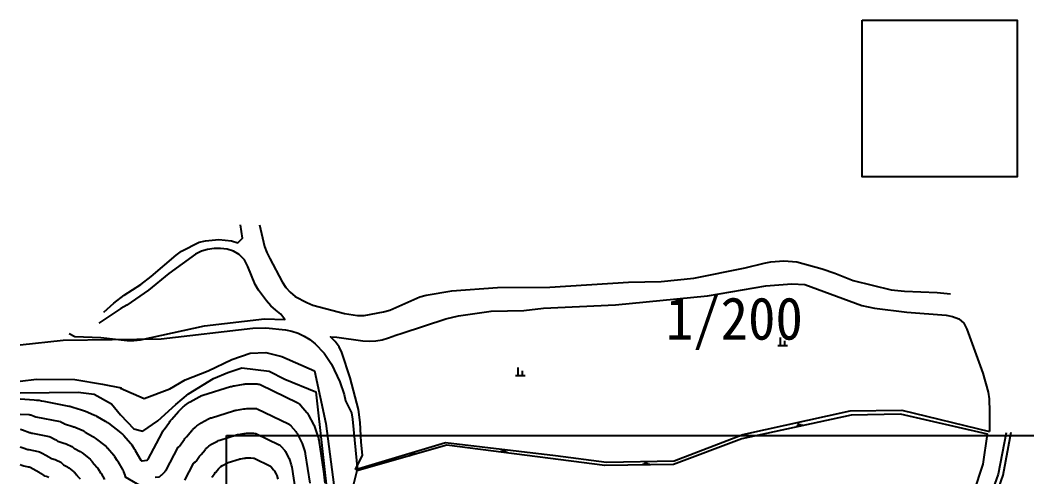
# Model space of a CAD drawing. Extents: x -24986 to -24513, y 27940 to 28142.
# Drawn here: x -24752.6 to -24594.4, y 28069.8 to 28141.6 of the extents above; entities that cross this region are included whole.
import ezdxf
from ezdxf.enums import TextEntityAlignment as Align

# ---------------------------------------------------------------- set-up
doc = ezdxf.new("R2010")
doc.units = 0
doc.header["$MEASUREMENT"] = 0
for name, color, linetype in [('TX-LINE', 2, 'CONTINUOUS'), ('TZ-BASE', 253, 'CONTINUOUS'), ('TZ-TEX2', 3, 'CONTINUOUS'), ('TZ-TEXT', 6, 'CONTINUOUS')]:
    doc.layers.add(name, color=color, linetype=linetype)
doc.layers.add('TX-PAPR', color=2, linetype='CONTINUOUS', plot=False)
doc.styles.get("Standard").update_dxf_attribs({"font": 'GulimChe.ttf'})

msp = doc.modelspace()

# ---------------------------------------------------------------- linework, layer by layer
at = {"layer": 'TX-PAPR'}
msp.add_lwpolyline([(-24720.15, 28076.3), (-24560.95, 28076.3), (-24560.95, 27973.1), (-24720.15, 27973.1)], close=True, dxfattribs=at)
at = {"layer": 'TZ-BASE'}
for points in [[(-24739.44, 28095.7), (-24737.89, 28097.1), (-24736.26, 28098.36), (-24733.62, 28100.02), (-24731.99, 28101.28), (-24728.08, 28104.65), (-24727.23, 28105.27), (-24724.48, 28106.71), (-24723.47, 28106.91), (-24721.4, 28107.1), (-24719.38, 28106.88), (-24718.39, 28106.61), (-24717.66, 28107.35), (-24717.79, 28108.38), (-24717.97, 28109.4)], [(-24715, 28109.4), (-24714.19, 28106.02), (-24713.81, 28105.06), (-24713.37, 28104.12), (-24711.4, 28100.47), (-24710.85, 28099.59), (-24710.15, 28098.83), (-24709.37, 28098.17), (-24707.56, 28097.19), (-24706.61, 28096.81), (-24701.64, 28095.49), (-24699.56, 28095.17), (-24698.54, 28095.16), (-24695.5, 28095.76), (-24694.52, 28096.03), (-24689.8, 28098.08), (-24688.81, 28098.35), (-24684.78, 28099.07), (-24677.56, 28099.56), (-24669.37, 28099.64), (-24657, 28100.42), (-24651.88, 28100.49), (-24646.74, 28101.06), (-24638.65, 28102.65), (-24635.67, 28103.42), (-24634.66, 28103.58), (-24632.6, 28103.74), (-24630.54, 28103.58), (-24626.56, 28102.51), (-24624.59, 28101.82), (-24621.71, 28100.66), (-24615.73, 28099.19), (-24613.64, 28098.97), (-24608.5, 28098.79), (-24606.41, 28098.57)], [(-24744.89, 28092.33), (-24743.98, 28091.86), (-24739.9, 28091.73), (-24735.76, 28091.25), (-24734.74, 28091.24), (-24733.7, 28091.33), (-24723.61, 28093.56), (-24714.21, 28094.63), (-24710.98, 28094.55), (-24711.61, 28095.37), (-24712.43, 28096.01), (-24713.21, 28096.7), (-24713.91, 28097.46), (-24715.13, 28099.13), (-24715.65, 28100.04), (-24716.81, 28102.89), (-24717.35, 28103.9), (-24718.18, 28104.74), (-24719.07, 28105.28), (-24720.06, 28105.59), (-24721.11, 28105.7), (-24722.13, 28105.71), (-24723.14, 28105.55), (-24724.12, 28105.28), (-24725.06, 28104.8), (-24729.24, 28101.77), (-24732.42, 28099.14), (-24735.85, 28096.78), (-24736.76, 28096.27), (-24740.21, 28093.98)], [(-24699.92, 28070.95), (-24699.92, 28070.95), (-24699.92, 28070.95), (-24698.78, 28073.19), (-24699, 28075.26), (-24699.15, 28078.34), (-24699.44, 28080.39), (-24700.75, 28085.37), (-24702.03, 28089.33), (-24702.47, 28090.26), (-24703.1, 28091.08), (-24703.84, 28091.81), (-24702.82, 28091.77), (-24698.76, 28091.16), (-24697.74, 28091.12), (-24696.71, 28091.18), (-24695.71, 28091.34), (-24694.72, 28091.65), (-24693.58, 28092.1), (-24692.59, 28092.41), (-24685.7, 28094.64), (-24683.7, 28095.14), (-24678.58, 28095.85), (-24673.45, 28095.98), (-24670.34, 28096.3), (-24659.03, 28096.82), (-24644.58, 28098.27), (-24635.44, 28099.81), (-24631.31, 28100.15), (-24629.28, 28100.04), (-24620.35, 28096.76), (-24618.36, 28096.31), (-24613.27, 28095.69), (-24607.08, 28095.23), (-24606.08, 28095.02), (-24605.1, 28094.64), (-24604.31, 28093.98), (-24603.84, 28093.04), (-24601.31, 28086.08), (-24600.5, 28083.1), (-24600.34, 28082.09), (-24600.29, 28080.04), (-24600.27, 28076.95)], [(-24752.6, 28090.54), (-24745.82, 28091.3), (-24730.45, 28091.5), (-24716.04, 28093.19), (-24713.99, 28093.21), (-24710.89, 28092.91), (-24709.89, 28092.7), (-24708.9, 28092.39), (-24707.96, 28091.91), (-24707.06, 28091.37), (-24706.24, 28090.74), (-24704.8, 28089.25), (-24703.65, 28087.53), (-24702.35, 28084.72), (-24701.68, 28082.74), (-24701.48, 28081.73), (-24700.55, 28079.89), (-24700.35, 28078.88), (-24699.6, 28070.76)], [(-24633.14, 28090.46), (-24633.14, 28091.71)], [(-24632.44, 28090.46), (-24632.44, 28091.21)], [(-24633.54, 28090.46), (-24632.04, 28090.46)], [(-24752.6, 28084.86), (-24750.05, 28085.14), (-24743.98, 28085.12), (-24739.67, 28084.39), (-24736.73, 28083.81), (-24736.83, 28083.73), (-24733.1, 28082.14), (-24729.1, 28083.64), (-24726.66, 28085.08), (-24723.06, 28086.45), (-24719.34, 28088.26), (-24716.46, 28089.25), (-24714.01, 28089.33), (-24711.5, 28088.74), (-24706.35, 28086.45), (-24704.56, 28078.19), (-24700.07, 28043.68), (-24699.37, 28042.93), (-24699.1, 28041.94), (-24699.06, 28038.19)], [(-24752.6, 28083.01), (-24743.48, 28083.13), (-24740.98, 28082.78), (-24738.24, 28081.28), (-24736.81, 28079.53), (-24734.72, 28077.36), (-24733.34, 28076.97), (-24730.95, 28078.61), (-24728.12, 28081.19), (-24726.16, 28082.83), (-24722.2, 28085.24), (-24719.97, 28086.2), (-24717.74, 28086.96), (-24713.44, 28086.43), (-24710.98, 28085.16), (-24706.13, 28083.15), (-24703.07, 28055.96), (-24701.98, 28037.77)], [(-24674.35, 28085.72), (-24674.35, 28086.97)], [(-24673.65, 28085.72), (-24673.65, 28086.47)], [(-24674.75, 28085.72), (-24673.25, 28085.72)], [(-24559.1, 28083.2), (-24543.08, 28077.94), (-24543.85, 28048.48), (-24543.99, 28044.3), (-24546.48, 28042.86), (-24555.78, 28041.76), (-24563.55, 28041.16), (-24571.46, 28043.34), (-24587.34, 28049.74), (-24596.3, 28055.44), (-24600.25, 28059.95), (-24600.78, 28062.47), (-24598.11, 28070.08), (-24596.87, 28076.82)], [(-24699.92, 28070.95), (-24685.76, 28075.19), (-24668.45, 28073.14), (-24660.48, 28072.09), (-24649.82, 28072.33), (-24639.05, 28076.48), (-24622.15, 28080.16), (-24614.05, 28080.28), (-24600.27, 28076.95)], [(-24598.24, 28052.93), (-24603.48, 28058.94), (-24604.23, 28062.72), (-24601.25, 28071.79), (-24600.58, 28076.53), (-24614.24, 28079.66), (-24622.02, 28079.51), (-24639.21, 28075.8), (-24649.92, 28071.74), (-24660.7, 28071.58), (-24685.57, 28074.8), (-24699.67, 28070.74), (-24700.96, 28065.71), (-24698.71, 28057.35), (-24697.8, 28042.51), (-24698.17, 28037.15), (-24692.38, 28037.15), (-24684.45, 28012.14), (-24628.21, 28011.53)], [(-24630.26, 28077.99), (-24630.34, 28078.37)], [(-24629.6, 28077.93), (-24630.7, 28077.68)], [(-24629.85, 28077.98), (-24630.54, 28077.83)], [(-24630.05, 28078.04), (-24630.44, 28077.96)], [(-24597.68, 28076.71), (-24598.93, 28070.23), (-24601.68, 28062.44), (-24600.96, 28059.56), (-24596.64, 28054.8), (-24587.49, 28049.01), (-24571.08, 28042.54), (-24565.32, 28040.9), (-24563.55, 28041.16)], [(-24691.11, 28073.43), (-24691.14, 28073.58)], [(-24676.03, 28073.65), (-24677.15, 28073.77)], [(-24676.25, 28073.77), (-24676.95, 28073.86)], [(-24676.41, 28073.89), (-24676.81, 28073.95)], [(-24676.63, 28073.92), (-24676.59, 28074.09)], [(-24690.44, 28073.41), (-24691.52, 28073.08)], [(-24690.7, 28073.44), (-24691.38, 28073.24)], [(-24690.9, 28073.48), (-24691.28, 28073.38)], [(-24654.3, 28071.97), (-24654.32, 28072.22)], [(-24653.66, 28071.77), (-24654.79, 28071.74)], [(-24653.9, 28071.87), (-24654.61, 28071.86)], [(-24654.08, 28071.96), (-24654.48, 28071.97)]]:
    msp.add_lwpolyline(points, dxfattribs=at)
for points in [[(-24752.6, 28082.06), (-24750.39, 28081.91, -0.031), (-24748.88, 28081.71), (-24744.92, 28080.93, -0.028), (-24744.32, 28080.78), (-24742.93, 28080.34, -0.026), (-24742.35, 28080.13), (-24741.03, 28079.56, -0.026), (-24740.48, 28079.28), (-24739.22, 28078.57, -0.038), (-24738.7, 28078.23), (-24736.77, 28076.72, -0.045), (-24736.32, 28076.29), (-24735.26, 28075.1, -0.041), (-24735.07, 28074.85), (-24734.68, 28074.23, -0.011), (-24734.52, 28073.97), (-24733.64, 28072.42, 0.314), (-24733.42, 28072.31), (-24732.71, 28072.43, 0.235), (-24732.49, 28072.59), (-24730.3, 28076.73, -0.036), (-24729.98, 28077.25), (-24729.14, 28078.4, -0.022), (-24728.76, 28078.88), (-24727.7, 28080.09, -0.026), (-24727.49, 28080.31), (-24726.96, 28080.8, -0.023), (-24726.72, 28081), (-24726.15, 28081.44, -0.04), (-24725.89, 28081.61), (-24724.46, 28082.38, -0.048), (-24723.88, 28082.63), (-24719.53, 28083.99, -0.035), (-24718.93, 28084.13), (-24717.52, 28084.36, -0.038), (-24716.92, 28084.42), (-24715.48, 28084.43, -0.116), (-24714.9, 28084.3), (-24708.97, 28081.42, -0.107), (-24708.49, 28081.04), (-24707.56, 28079.91, -0.05), (-24707.22, 28079.4), (-24706.54, 28078.13, -0.041), (-24706.3, 28077.57), (-24705.82, 28076.17, -0.045), (-24705.68, 28075.57), (-24704.95, 28070.66, -0.012), (-24704.72, 28068.82)], [(-24731.38, 28069.73), (-24730.75, 28069.83, 0.13), (-24730.64, 28069.88), (-24730.42, 28070.06, 0.025), (-24730.33, 28070.14), (-24729.81, 28070.65, 0.033), (-24729.77, 28070.7), (-24729.68, 28070.81, 0.043), (-24729.65, 28070.86), (-24727.76, 28074.45, -0.108), (-24727.72, 28074.5), (-24727.61, 28074.58, 0.071), (-24727.56, 28074.63), (-24726.77, 28075.72, -0.022), (-24726.46, 28076.1), (-24725.61, 28077.07, -0.026), (-24725.44, 28077.25), (-24725.02, 28077.64, -0.023), (-24724.83, 28077.8), (-24724.37, 28078.16, -0.04), (-24724.16, 28078.29), (-24723.02, 28078.91, -0.048), (-24722.55, 28079.1), (-24719.07, 28080.19, -0.035), (-24718.6, 28080.31), (-24717.47, 28080.49, -0.038), (-24716.99, 28080.53), (-24715.62, 28080.55, -0.021), (-24715.56, 28080.54), (-24715.42, 28080.53, -0.095), (-24715.36, 28080.52), (-24710.43, 28078.12, -0.107), (-24710.04, 28077.82), (-24709.3, 28076.91, -0.05), (-24709.02, 28076.5), (-24708.48, 28075.49, -0.041), (-24708.29, 28075.04), (-24707.91, 28073.93, -0.045), (-24707.79, 28073.44), (-24707.1, 28068.81, 0.163)], [(-24752.6, 28079.68), (-24751.16, 28079.58, -0.072), (-24750.92, 28079.53), (-24750.38, 28079.33, 0.041), (-24750.15, 28079.26), (-24746.33, 28078.51, -0.077), (-24746.2, 28078.46), (-24745.87, 28078.28, -0.021), (-24745.81, 28078.25), (-24745.69, 28078.17, 0.07), (-24745.64, 28078.15), (-24744.32, 28077.73, -0.026), (-24743.86, 28077.56), (-24742.6, 28077.02, -0.092), (-24742.55, 28076.98), (-24742.44, 28076.88, 0.066), (-24742.4, 28076.84), (-24741.2, 28076.17, -0.038), (-24740.79, 28075.9), (-24739.07, 28074.55, -0.057), (-24739.02, 28074.51), (-24738.93, 28074.39, 0.012), (-24738.89, 28074.34), (-24737.9, 28073.22, -0.041), (-24737.75, 28073.02), (-24737.39, 28072.45), (-24737.36, 28072.4), (-24737.28, 28072.28, -0.011), (-24737.25, 28072.22), (-24736.45, 28070.83, -0.018), (-24736.42, 28070.77), (-24736.36, 28070.64, -0.037), (-24736.34, 28070.58), (-24736.17, 28070.05, -0.018), (-24736.16, 28069.99), (-24736.12, 28069.85, 0.207), (-24736.09, 28069.8), (-24733.23, 28068.13, 0.368)], [(-24752.6, 28077.29, -0.057105), (-24752.22, 28077.2), (-24751.14, 28076.8, 0.041), (-24750.66, 28076.66), (-24748.04, 28076.15, -0.077), (-24747.77, 28076.05), (-24747.11, 28075.69, -0.021), (-24747.01, 28075.63), (-24746.77, 28075.47, 0.07), (-24746.66, 28075.42), (-24745.71, 28075.12, -0.026), (-24745.36, 28074.99), (-24744.45, 28074.6, -0.092), (-24744.35, 28074.53), (-24744.14, 28074.33, 0.066), (-24744.04, 28074.25), (-24743.18, 28073.77, -0.038), (-24742.87, 28073.56), (-24741.61, 28072.58, -0.057), (-24741.52, 28072.49), (-24741.34, 28072.26, 0.012), (-24741.26, 28072.16), (-24740.54, 28071.35, -0.041), (-24740.43, 28071.2), (-24740.18, 28070.81), (-24740.11, 28070.7), (-24739.96, 28070.46, -0.011), (-24739.89, 28070.35), (-24739.33, 28069.37, -0.018)], [(-24726.74, 28069.28), (-24725.36, 28071.9, -0.108), (-24725.28, 28071.99), (-24725.05, 28072.17, 0.071), (-24724.96, 28072.25), (-24724.39, 28073.04, -0.022), (-24724.16, 28073.33), (-24723.53, 28074.06, -0.026), (-24723.4, 28074.19), (-24723.08, 28074.49, -0.023), (-24722.94, 28074.61), (-24722.59, 28074.87, -0.04), (-24722.44, 28074.97), (-24721.58, 28075.43, -0.048), (-24721.23, 28075.58), (-24718.62, 28076.4, -0.035), (-24718.26, 28076.48), (-24717.42, 28076.62, -0.038), (-24717.05, 28076.65), (-24716.07, 28076.66, -0.021), (-24715.95, 28076.66), (-24715.66, 28076.64, -0.095), (-24715.55, 28076.61), (-24711.88, 28074.82, -0.107), (-24711.59, 28074.59), (-24711.03, 28073.92, -0.05), (-24710.83, 28073.61), (-24710.42, 28072.85, -0.041), (-24710.28, 28072.51), (-24709.99, 28071.68, -0.045), (-24709.9, 28071.31), (-24709.39, 28067.88, 0.163)], [(-24752.6, 28074.53), (-24751.83, 28074.25, 0.041), (-24751.24, 28074.08), (-24749.75, 28073.79, -0.077), (-24749.35, 28073.64), (-24748.36, 28073.11, -0.021), (-24748.2, 28073.01), (-24747.84, 28072.77, 0.07), (-24747.68, 28072.69), (-24747.09, 28072.51, -0.026), (-24746.86, 28072.42), (-24746.3, 28072.18, -0.092), (-24746.15, 28072.08), (-24745.84, 28071.77, 0.066), (-24745.69, 28071.66), (-24745.16, 28071.36, -0.038), (-24744.96, 28071.23), (-24744.16, 28070.6, -0.057), (-24744.02, 28070.47), (-24743.75, 28070.12, 0.012), (-24743.62, 28069.98), (-24743.18, 28069.48, -0.041)], [(-24722.49, 28069.75, 0.071), (-24722.37, 28069.88), (-24722.01, 28070.36, -0.022), (-24721.86, 28070.56), (-24721.44, 28071.04, -0.026), (-24721.35, 28071.13), (-24721.14, 28071.33, -0.023), (-24721.04, 28071.41), (-24720.81, 28071.58, -0.04), (-24720.71, 28071.65), (-24720.14, 28071.96, -0.048), (-24719.91, 28072.06), (-24718.17, 28072.6, -0.035), (-24717.93, 28072.66), (-24717.37, 28072.75, -0.038), (-24717.12, 28072.77), (-24716.52, 28072.78, -0.021), (-24716.33, 28072.77), (-24715.91, 28072.74, -0.095), (-24715.73, 28072.69), (-24713.34, 28071.53, -0.107), (-24713.14, 28071.37), (-24712.77, 28070.92, -0.05), (-24712.63, 28070.72), (-24712.36, 28070.21, -0.041), (-24712.27, 28069.99), (-24712.08, 28069.43, -0.045)], [(-24752.6, 28071.72), (-24752.32, 28071.62, 0.041), (-24752.03, 28071.54), (-24751.33, 28071.4, -0.077), (-24751.04, 28071.3), (-24749.61, 28070.52, -0.021), (-24749.4, 28070.39), (-24748.87, 28070.03, 0.07), (-24748.76, 28069.98), (-24748.48, 28069.89, -0.026), (-24748.36, 28069.85), (-24748.1, 28069.74, -0.092)]]:
    msp.add_lwpolyline(points, format="xyb", dxfattribs=at)

# ---------------------------------------------------------------- texts
at = {"layer": 'TZ-TEX2'}
msp.add_text('1/200', height=6.667, dxfattribs=at).set_placement((-24640.37, 28094.16), align=Align.MIDDLE)

# ---------------------------------------------------------------- wipeouts: each hides what was drawn before it
msp.add_wipeout([(-24620.28, 28141.6), (-24620.28, 28116.99), (-24595.95, 28116.99), (-24595.95, 28141.6)]).dxf.layer = 'TX-LINE'

# ---------------------------------------------------------------- next in the draw order: linework, layer by layer
at = {"layer": 'TZ-TEXT'}
msp.add_lwpolyline([(-24620.28, 28141.6), (-24595.95, 28141.6), (-24595.95, 28116.99), (-24620.28, 28116.99)], close=True, dxfattribs=at)

doc.saveas('drawing.dxf')
